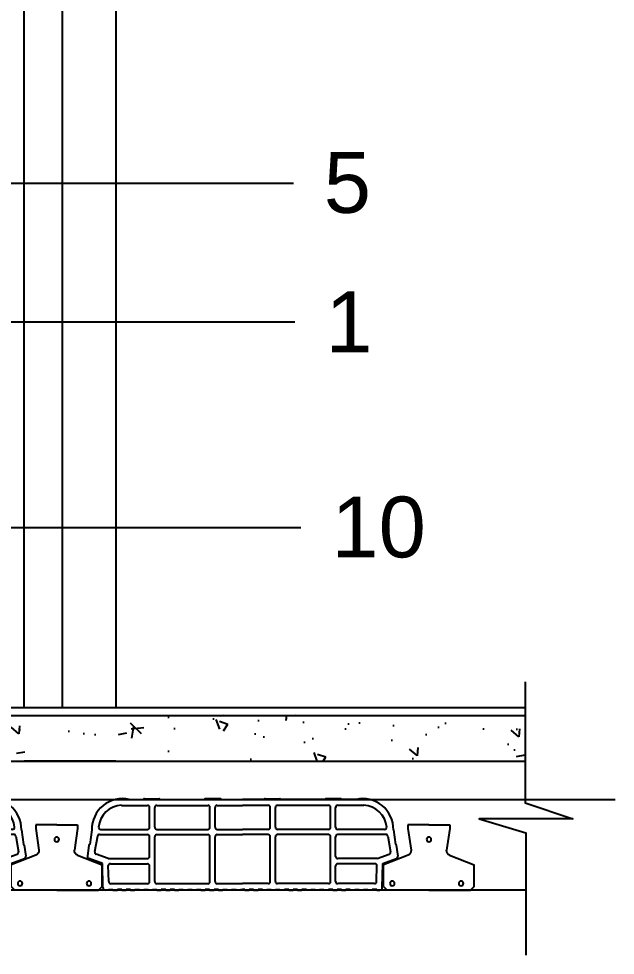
# Model space of a CAD drawing. Header units: metres. Extents: x 198 to 412, y -54 to 17.
# Drawn here: x 262.177 to 262.961, y 5.339 to 6.571 of the extents above; entities that cross this region are included whole.
import ezdxf
from ezdxf import colors
from ezdxf.entities.mleader import LeaderData, LeaderLine
from ezdxf.math import Vec2, Vec3

# ---------------------------------------------------------------- set-up
doc = ezdxf.new("R2010")
doc.units = ezdxf.units.M
doc.header["$LTSCALE"] = 10
for name, color, linetype in [('02', 2, 'Continuous'), ('1_MUROS', 6, 'Continuous'), ('A-ABERTURAS', 2, 'Continuous'), ('A-MUROS', 6, 'Continuous'), ('A-PISOS', 1, 'Continuous'), ('A-TEXTOS', 2, 'Continuous'), ('Corte t', 2, 'Continuous'), ('HT-253', 253, 'Continuous'), ('Losa rap sapito', 251, 'Continuous'), ('piso', 1, 'Continuous')]:
    doc.layers.add(name, color=color, linetype=linetype)
doc.styles.add('ARIAL', font='arial.ttf')

# ---------------------------------------------------------------- blocks, each defined once
blk = doc.blocks.new('Losa rap zapito')
at = {"layer": 'Losa rap sapito'}
for p, q in [((283.7813, -291.7641), (283.8003, -291.7641)), ((283.8012, -291.7632), (283.8205, -291.7632)), ((283.8215, -291.7641), (283.8806, -291.7641)), ((283.9008, -291.7632), (283.8815, -291.7632)), ((283.9018, -291.7641), (283.9304, -291.7641)), ((283.959, -291.7641), (283.9304, -291.7641)), ((283.9599, -291.7632), (283.9792, -291.7632)), ((284.0393, -291.7641), (283.9802, -291.7641)), ((284.0595, -291.7632), (284.0402, -291.7632)), ((284.0795, -291.7641), (284.0605, -291.7641)), ((283.7711, -291.7719), (283.8051, -291.7719)), ((283.808, -291.8006), (283.808, -291.7747)), ((283.8147, -291.8006), (283.8147, -291.7747)), ((283.8176, -291.7719), (283.8844, -291.7719)), ((283.8873, -291.8006), (283.8873, -291.7747)), ((283.8941, -291.8006), (283.8941, -291.7747)), ((283.897, -291.7719), (283.9304, -291.7719)), ((283.9638, -291.7719), (283.9304, -291.7719)), ((283.9667, -291.8006), (283.9667, -291.7747)), ((283.9734, -291.8006), (283.9734, -291.7747)), ((284.0431, -291.7719), (283.9763, -291.7719)), ((284.046, -291.8006), (284.046, -291.7747)), ((284.0527, -291.8006), (284.0527, -291.7747)), ((284.0896, -291.7719), (284.0556, -291.7719)), ((283.732, -291.8042), (283.7293, -291.8235)), ((283.7437, -291.8035), (283.8051, -291.8035)), ((283.8176, -291.8035), (283.8844, -291.8035)), ((283.897, -291.8035), (283.9304, -291.8035)), ((283.9638, -291.8035), (283.9304, -291.8035)), ((284.0431, -291.8035), (283.9763, -291.8035)), ((284.117, -291.8035), (284.0556, -291.8035)), ((284.1287, -291.8042), (284.1314, -291.8235)), ((283.7394, -291.8124), (283.7357, -291.8329)), ((283.7422, -291.8103), (283.8051, -291.8103)), ((283.7534, -291.8103), (283.8051, -291.8103)), ((283.808, -291.8391), (283.808, -291.8132)), ((283.8147, -291.8721), (283.8147, -291.8132)), ((283.8176, -291.8103), (283.8844, -291.8103)), ((283.8873, -291.8721), (283.8873, -291.8132)), ((283.8941, -291.8721), (283.8941, -291.8132)), ((283.897, -291.8103), (283.9304, -291.8103)), ((283.9638, -291.8103), (283.9304, -291.8103)), ((283.9667, -291.8721), (283.9667, -291.8132)), ((283.9734, -291.8721), (283.9734, -291.8132)), ((284.0431, -291.8103), (283.9763, -291.8103)), ((284.046, -291.8721), (284.046, -291.8132)), ((284.0527, -291.8391), (284.0527, -291.8132)), ((284.1186, -291.8103), (284.0556, -291.8103)), ((284.1073, -291.8103), (284.0556, -291.8103)), ((284.1214, -291.8124), (284.125, -291.8329)), ((283.7282, -291.8243), (283.7262, -291.8386)), ((284.1325, -291.8243), (284.1346, -291.8386)), ((283.7459, -291.8484), (283.728, -291.8417)), ((283.7534, -291.842), (283.7376, -291.836)), ((283.7534, -291.842), (283.8051, -291.842)), ((284.1073, -291.842), (284.0556, -291.842)), ((284.1073, -291.842), (284.1232, -291.836)), ((284.1149, -291.8484), (284.1327, -291.8417)), ((283.7466, -291.8799), (283.7459, -291.8484)), ((283.7542, -291.8721), (283.7536, -291.851)), ((283.7565, -291.8487), (283.8051, -291.8487)), ((283.808, -291.8721), (283.808, -291.8516)), ((284.0527, -291.8721), (284.0527, -291.8516)), ((284.1043, -291.8487), (284.0556, -291.8487)), ((284.1066, -291.8721), (284.1071, -291.851)), ((284.1141, -291.8799), (284.1149, -291.8484)), ((283.7571, -291.8749), (283.8051, -291.8749)), ((283.8176, -291.8749), (283.8844, -291.8749)), ((283.897, -291.8749), (283.9304, -291.8749)), ((283.9638, -291.8749), (283.9304, -291.8749)), ((284.0431, -291.8749), (283.9763, -291.8749)), ((284.1037, -291.8749), (284.0556, -291.8749)), ((283.7541, -291.8836), (283.7504, -291.8836)), ((283.7541, -291.8836), (283.7516, -291.8836)), ((283.7541, -291.8836), (283.7516, -291.8836)), ((283.7541, -291.8836), (283.7541, -291.8827)), ((283.7541, -291.8827), (283.7598, -291.8827)), ((283.7598, -291.8836), (283.7598, -291.8827)), ((283.7598, -291.8836), (283.7656, -291.8836)), ((283.7714, -291.8827), (283.7656, -291.8827)), ((283.7656, -291.8836), (283.7656, -291.8827)), ((283.7714, -291.8836), (283.7714, -291.8827)), ((283.7714, -291.8836), (283.7772, -291.8836)), ((283.7772, -291.8836), (283.7772, -291.8827)), ((283.783, -291.8827), (283.7772, -291.8827)), ((283.783, -291.8836), (283.783, -291.8827)), ((283.783, -291.8836), (283.7887, -291.8836)), ((283.7887, -291.8836), (283.7887, -291.8827)), ((283.7887, -291.8827), (283.7945, -291.8827)), ((283.7945, -291.8836), (283.7945, -291.8827)), ((283.8003, -291.8836), (283.7945, -291.8836)), ((283.8003, -291.8827), (283.8061, -291.8827)), ((283.8003, -291.8836), (283.8003, -291.8827)), ((283.8061, -291.8836), (283.8061, -291.8827)), ((283.8119, -291.8836), (283.8061, -291.8836)), ((283.8119, -291.8827), (283.8176, -291.8827)), ((283.8119, -291.8836), (283.8119, -291.8827)), ((283.8119, -291.8827), (283.8176, -291.8827)), ((283.8176, -291.8836), (283.8176, -291.8827)), ((283.8176, -291.8836), (283.8234, -291.8836)), ((283.8292, -291.8827), (283.8234, -291.8827)), ((283.8234, -291.8836), (283.8234, -291.8827)), ((283.8292, -291.8836), (283.8292, -291.8827)), ((283.8292, -291.8836), (283.835, -291.8836)), ((283.835, -291.8836), (283.835, -291.8827)), ((283.8408, -291.8827), (283.835, -291.8827)), ((283.8408, -291.8836), (283.8408, -291.8827)), ((283.8408, -291.8836), (283.8465, -291.8836)), ((283.8465, -291.8836), (283.8465, -291.8827)), ((283.8465, -291.8827), (283.8523, -291.8827)), ((283.8523, -291.8836), (283.8523, -291.8827)), ((283.8581, -291.8836), (283.8523, -291.8836)), ((283.8581, -291.8827), (283.8639, -291.8827)), ((283.8581, -291.8836), (283.8581, -291.8827)), ((283.8639, -291.8836), (283.8639, -291.8827)), ((283.8697, -291.8836), (283.8639, -291.8836)), ((283.8697, -291.8827), (283.8755, -291.8827)), ((283.8697, -291.8836), (283.8697, -291.8827)), ((283.8697, -291.8827), (283.8755, -291.8827)), ((283.8755, -291.8836), (283.8755, -291.8827)), ((283.8755, -291.8836), (283.8812, -291.8836)), ((283.887, -291.8827), (283.8812, -291.8827)), ((283.8812, -291.8836), (283.8812, -291.8827)), ((283.887, -291.8836), (283.887, -291.8827)), ((283.887, -291.8836), (283.8928, -291.8836)), ((283.8928, -291.8836), (283.8928, -291.8827)), ((283.8986, -291.8827), (283.8928, -291.8827)), ((283.8986, -291.8836), (283.8986, -291.8827)), ((283.8986, -291.8836), (283.9044, -291.8836)), ((283.9044, -291.8836), (283.9044, -291.8827)), ((283.9044, -291.8827), (283.9101, -291.8827)), ((283.9101, -291.8836), (283.9101, -291.8827)), ((283.9159, -291.8836), (283.9101, -291.8836)), ((283.9159, -291.8827), (283.9217, -291.8827)), ((283.9159, -291.8836), (283.9159, -291.8827)), ((283.9217, -291.8836), (283.9217, -291.8827)), ((283.9275, -291.8836), (283.9217, -291.8836)), ((283.9275, -291.8836), (283.9275, -291.8827)), ((283.9275, -291.8827), (283.9304, -291.8827)), ((283.9333, -291.8827), (283.9304, -291.8827)), ((283.9333, -291.8836), (283.9333, -291.8827)), ((283.9333, -291.8836), (283.939, -291.8836)), ((283.9448, -291.8827), (283.939, -291.8827)), ((283.939, -291.8836), (283.939, -291.8827)), ((283.9448, -291.8836), (283.9448, -291.8827)), ((283.9448, -291.8836), (283.9506, -291.8836)), ((283.9506, -291.8836), (283.9506, -291.8827)), ((283.9564, -291.8827), (283.9506, -291.8827)), ((283.9564, -291.8836), (283.9564, -291.8827)), ((283.9622, -291.8836), (283.9564, -291.8836)), ((283.9622, -291.8836), (283.9622, -291.8827)), ((283.9622, -291.8827), (283.9679, -291.8827)), ((283.9679, -291.8836), (283.9679, -291.8827)), ((283.9737, -291.8836), (283.9679, -291.8836)), ((283.9737, -291.8827), (283.9795, -291.8827)), ((283.9737, -291.8836), (283.9737, -291.8827)), ((283.9795, -291.8836), (283.9795, -291.8827)), ((283.9853, -291.8836), (283.9795, -291.8836)), ((283.9911, -291.8827), (283.9853, -291.8827)), ((283.9853, -291.8836), (283.9853, -291.8827)), ((283.9911, -291.8827), (283.9853, -291.8827)), ((283.9911, -291.8836), (283.9911, -291.8827)), ((283.9911, -291.8836), (283.9968, -291.8836)), ((284.0026, -291.8827), (283.9968, -291.8827)), ((283.9968, -291.8836), (283.9968, -291.8827)), ((284.0026, -291.8836), (284.0026, -291.8827)), ((284.0026, -291.8836), (284.0084, -291.8836)), ((284.0084, -291.8836), (284.0084, -291.8827)), ((284.0142, -291.8827), (284.0084, -291.8827)), ((284.0142, -291.8836), (284.0142, -291.8827)), ((284.02, -291.8836), (284.0142, -291.8836)), ((284.02, -291.8836), (284.02, -291.8827)), ((284.02, -291.8827), (284.0258, -291.8827)), ((284.0258, -291.8836), (284.0258, -291.8827)), ((284.0315, -291.8836), (284.0258, -291.8836)), ((284.0315, -291.8827), (284.0373, -291.8827)), ((284.0315, -291.8836), (284.0315, -291.8827)), ((284.0373, -291.8836), (284.0373, -291.8827)), ((284.0431, -291.8836), (284.0373, -291.8836)), ((284.0489, -291.8827), (284.0431, -291.8827)), ((284.0431, -291.8836), (284.0431, -291.8827)), ((284.0489, -291.8827), (284.0431, -291.8827)), ((284.0489, -291.8836), (284.0489, -291.8827)), ((284.0489, -291.8836), (284.0547, -291.8836)), ((284.0604, -291.8827), (284.0547, -291.8827)), ((284.0547, -291.8836), (284.0547, -291.8827)), ((284.0604, -291.8836), (284.0604, -291.8827)), ((284.0604, -291.8836), (284.0662, -291.8836)), ((284.0662, -291.8836), (284.0662, -291.8827)), ((284.072, -291.8827), (284.0662, -291.8827)), ((284.072, -291.8836), (284.072, -291.8827)), ((284.0778, -291.8836), (284.072, -291.8836)), ((284.0778, -291.8836), (284.0778, -291.8827)), ((284.0778, -291.8827), (284.0836, -291.8827)), ((284.0836, -291.8836), (284.0836, -291.8827)), ((284.0893, -291.8836), (284.0836, -291.8836)), ((284.0893, -291.8827), (284.0951, -291.8827)), ((284.0893, -291.8836), (284.0893, -291.8827)), ((284.0951, -291.8836), (284.0951, -291.8827)), ((284.1009, -291.8836), (284.0951, -291.8836)), ((284.1009, -291.8836), (284.1009, -291.8827)), ((284.1067, -291.8827), (284.1009, -291.8827)), ((284.1067, -291.8836), (284.1067, -291.8827)), ((284.1067, -291.8836), (284.1092, -291.8836)), ((284.1067, -291.8836), (284.1092, -291.8836)), ((284.1067, -291.8836), (284.1103, -291.8836))]:
    blk.add_line(p, q, dxfattribs=at)
for centre, radius, start, end in [((283.7724, -291.8035), 0.0404, 77.2971, 181.0135), ((283.8012, -291.7641), 0.000963, 90, 180), ((283.8205, -291.7641), 0.000963, 0, 90), ((283.8815, -291.7641), 0.000963, 90, 180), ((283.9008, -291.7641), 0.000963, 0, 90), ((283.9599, -291.7641), 0.000963, 90, 180), ((283.9792, -291.7641), 0.000963, 0, 90), ((284.0402, -291.7641), 0.000963, 90, 180), ((284.0595, -291.7641), 0.000963, 0, 90), ((284.0883, -291.8035), 0.0404, 358.9865, 102.7029), ((283.7724, -291.8035), 0.0317, 92.259, 174.7894), ((283.8051, -291.7747), 0.00289, 0, 90), ((283.8176, -291.7747), 0.00289, 90, 180), ((283.8844, -291.7747), 0.00289, 0, 90), ((283.897, -291.7747), 0.00289, 90, 180), ((283.9638, -291.7747), 0.00289, 0, 90), ((283.9763, -291.7747), 0.00289, 90, 180), ((284.0431, -291.7747), 0.00289, 0, 90), ((284.0556, -291.7747), 0.00289, 90, 180), ((284.0883, -291.8035), 0.0317, 5.2106, 87.741), ((283.7437, -291.8006), 0.00289, 180.2316, 270), ((283.8051, -291.8006), 0.00289, 270, 0), ((283.8176, -291.8006), 0.00289, 180, 270), ((283.8844, -291.8006), 0.00289, 270, 0), ((283.897, -291.8006), 0.00289, 180, 270), ((283.9638, -291.8006), 0.00289, 270, 0), ((283.9763, -291.8006), 0.00289, 180, 270), ((284.0431, -291.8006), 0.00289, 270, 0), ((284.0556, -291.8006), 0.00289, 180, 270), ((284.117, -291.8006), 0.00289, 270, 359.7684), ((283.7422, -291.8132), 0.00289, 90, 165.2593), ((283.8051, -291.8132), 0.00289, 0, 90), ((283.8176, -291.8132), 0.00289, 90, 180), ((283.8844, -291.8132), 0.00289, 0, 90), ((283.897, -291.8132), 0.00289, 90, 180), ((283.9638, -291.8132), 0.00289, 0, 90), ((283.9763, -291.8132), 0.00289, 90, 180), ((284.0431, -291.8132), 0.00289, 0, 90), ((284.0556, -291.8132), 0.00289, 90, 180), ((284.1186, -291.8132), 0.00289, 14.7407, 90), ((283.7292, -291.8244), 0.000963, 81.8699, 171.8699), ((283.7386, -291.8333), 0.00289, 171.8699, 249.444), ((284.1222, -291.8333), 0.00289, 290.556, 8.1301), ((284.1316, -291.8244), 0.000963, 8.1301, 98.1301), ((283.729, -291.839), 0.00289, 171.8699, 249.444), ((283.8051, -291.8391), 0.00289, 270, 0), ((284.0556, -291.8391), 0.00289, 180, 270), ((284.1317, -291.839), 0.00289, 290.556, 8.1301), ((283.7565, -291.8516), 0.00289, 90, 168.5947), ((283.8051, -291.8516), 0.00289, 0, 90), ((284.0556, -291.8516), 0.00289, 90, 180), ((284.1043, -291.8516), 0.00289, 11.4053, 90), ((283.7505, -291.8797), 0.0039, 182.4799, 268.1248), ((283.7571, -291.8721), 0.00289, 180, 271.41), ((283.8051, -291.8721), 0.00289, 270, 0), ((283.8176, -291.8721), 0.00289, 180, 270), ((283.8844, -291.8721), 0.00289, 270, 0), ((283.897, -291.8721), 0.00289, 180, 270), ((283.9638, -291.8721), 0.00289, 270, 0), ((283.9763, -291.8721), 0.00289, 180, 270), ((284.0431, -291.8721), 0.00289, 270, 0), ((284.0556, -291.8721), 0.00289, 180, 270), ((284.1037, -291.8721), 0.00289, 268.59, 0), ((284.1102, -291.8797), 0.0039, 271.8752, 357.5201)]:
    blk.add_arc(centre, radius, start, end, dxfattribs=at)
blk = doc.blocks.new('VIGUETA NUEVA')
at = {"layer": '02'}
for p, q in [((852.3054, 1549.6661), (852.2767, 1549.6661)), ((852.2767, 1549.6661), (852.2767, 1549.6611)), ((852.2767, 1549.6611), (852.2809, 1549.6312)), ((852.3054, 1549.6661), (852.3342, 1549.6661)), ((852.3342, 1549.6611), (852.3299, 1549.6312)), ((852.3342, 1549.6661), (852.3342, 1549.6611)), ((852.2769, 1549.6243), (852.2429, 1549.6111)), ((852.3339, 1549.6243), (852.3679, 1549.6111)), ((852.2429, 1549.5811), (852.2429, 1549.6111)), ((852.3679, 1549.5811), (852.3679, 1549.6111)), ((852.2429, 1549.5811), (852.2479, 1549.5761)), ((852.3054, 1549.5761), (852.2479, 1549.5761)), ((852.3054, 1549.5761), (852.3629, 1549.5761)), ((852.3679, 1549.5811), (852.3629, 1549.5761))]:
    blk.add_line(p, q, dxfattribs=at)
for centre, start, end in [((852.2739, 1549.6307), 294.8533, 4.4381), ((852.3369, 1549.6307), 175.5619, 245.1467)]:
    blk.add_arc(centre, 0.00704, start, end, dxfattribs=at)
blk = doc.blocks.new('VIGUETA NUEVA1')
at = {"layer": 'piso'}
for centre in [(0, -0.02), (-0.0444, -0.0805), (0.0504, -0.0805)]:
    blk.add_circle(centre, 0.00324, dxfattribs=at)
at = {"layer": '1_MUROS'}
blk.add_blockref('VIGUETA NUEVA', (-852.3054, -1549.6661), dxfattribs=at)

msp = doc.modelspace()

# ---------------------------------------------------------------- hatches: boundary and pattern name
at = {"layer": 'HT-253'}
h = msp.add_hatch(dxfattribs=at)
h.set_pattern_fill('AR-CONC', color=256, scale=0.0007, angle=90)
h.set_pattern_definition([(140, (-281.47872, -11765.60237), (0.0111573599, 0.1275292683), [0.013335, -0.146685]), (85, (-281.47872, -11765.60237), (-0.1337397917, -0.024670395), [0.010668, -0.1173484089]), (190.4514447, (-281.47779, -11765.59174), (-0.1225824263, 0.102858873), [0.0113330062, -0.1246631712]), (136.1842, (-281.51428, -11765.60237), (0.0294296296, 0.1897553286), [0.0200025, -0.2200275]), (186.6355576, (-281.51182, -11765.58655), (-0.1731982872, 0.1661828938), [0.0169995162, -0.1869949257]), (81.1841512, (-281.51428, -11765.60237), (-0.1731982872, 0.166182894), [0.016001977, -0.1760218123]), (111, (-281.50539, -11765.58459), (0.0715856387, 0.1061300739), [0.013335, -0.146685]), (56, (-281.50539, -11765.58459), (-0.1289315763, 0.0432614198), [0.010668, -0.117348]), (161.451445, (-281.49942, -11765.57574), (-0.0573459382, 0.1493914935), [0.0113330062, -0.1246629563]), (127.5, (-281.478717, -11765.602366), (-0.05918852721, 0.00216202228), [0, -0.1159256, 0, -0.119126, 0, -0.1177925]), (97.5, (-281.47872, -11765.602366), (-0.07012640237, 0.04677376376), [0, -0.0679196, 0, -0.1132586, 0, -0.0448945]), (57.5, (-281.478717, -11765.642016), (0.0040101208, 0.09491341662), [0, -0.04445, 0, -0.138684, 0, -0.184023]), (47.5, (-281.47872, -11765.659796), (-0.0177985437, 0.10369042697), [0, -0.057785, 0, -0.0921004, 0, -0.130683])])
h.paths.add_polyline_path([(262.8431, 5.6546), (260.8378, 5.6546), (260.8378, 5.6346), (260.8378, 5.6246), (260.0228, 5.6246), (260.0228, 5.5946), (261.3442, 5.5946), (261.5442, 5.5946), (262.8431, 5.5946)])

# ---------------------------------------------------------------- linework, layer by layer
at = {"color": 2}
msp.add_line((262.8431, 5.6646), (260.8228, 5.6646), dxfattribs=at)
at = {"color": 5}
for p, q in [((261.5442, 5.5946), (262.8436, 5.5946)), ((262.8436, 5.4246), (259.6842, 5.4246))]:
    msp.add_line(p, q, dxfattribs=at)
at = {"layer": '02'}
msp.add_line((259.6555, 5.544), (262.9614, 5.544), dxfattribs=at)
at = {"layer": '02', "color": 3, "elevation": 0}
msp.add_lwpolyline([(262.8431, 5.6987), (262.8431, 5.5394), (262.9055, 5.5186), (262.7823, 5.5186), (262.8436, 5.5001), (262.8436, 5.339)], dxfattribs=at)
at = {"layer": 'A-ABERTURAS'}
for p, q in [((262.3044, 8.9946), (262.3044, 5.6646)), ((262.1841, 5.6646), (262.1841, 7.7646)), ((262.2341, 7.7646), (262.2341, 5.6646))]:
    msp.add_line(p, q, dxfattribs=at)
at = {"layer": 'A-MUROS'}
for p in [(262.3044, 5.5946), (262.1841, 5.5946)]:
    msp.add_line(p, (262.1841, 5.5946), dxfattribs=at)
at = {"layer": 'A-PISOS'}
msp.add_lwpolyline([(260.0228, 5.6346), (260.8228, 5.6346), (260.8228, 5.6546), (262.8431, 5.6546)], dxfattribs=at)

# ---------------------------------------------------------------- block references
at = {"layer": 'A-MUROS'}
for p in [(-21.9485, 297.3082), (-21.4591, 297.3082)]:
    msp.add_blockref('Losa rap zapito', p, dxfattribs=at)
at = {"layer": 'Corte t', "xscale": -0.9559179682510148, "yscale": 0.9559179682510148, "zscale": 0.9559179682510148}
for p in [(262.2267, 5.5106), (262.7162, 5.5106)]:
    msp.add_blockref('VIGUETA NUEVA1', p, dxfattribs=at)

# ---------------------------------------------------------------- leaders
at = {"layer": 'A-TEXTOS'}
ml = msp.add_multileader_mtext('Standard', dxfattribs=at)
ml.set_content('2', color=256, style='ARIAL')
ml.set_leader_properties(color=1)
ml.build(insert=Vec2(0, 0))
ml.multileader.update_dxf_attribs({"has_text_frame": 1, "dogleg_length": 41.7645, "arrow_head_size": 0.08, "scale": 0.02})
ctx = ml.context
ctx.base_point, ctx.scale, ctx.char_height, ctx.arrow_head_size, ctx.landing_gap_size, ctx.plane_origin = Vec3(262.5405, 6.8467, 0), 0.02, 0.08, 0.08, 0.04, Vec3(260.9718, 6.8667, 0)
notes = []
notes.append((ctx, [(0, (1, 1, 0), (261.7269, 6.8467, 0), (1, 0), 0.8135, [(0, [(261.7148, 6.5346, 0)], 0, [])])]))
ctx.mtext.insert, ctx.mtext.flow_direction = Vec3(262.5805, 6.8867, 0), 5
ml = msp.add_multileader_mtext('Standard', dxfattribs=at)
ml.set_content('5', color=256, style='ARIAL')
ml.set_leader_properties(color=1)
ml.build(insert=Vec2(0, 0))
ml.multileader.update_dxf_attribs({"has_text_frame": 1, "arrow_head_size": 0.08, "scale": 0.02})
ctx = ml.context
ctx.base_point, ctx.scale, ctx.char_height, ctx.arrow_head_size, ctx.landing_gap_size, ctx.plane_origin = Vec3(262.538, 6.3552), 0.02, 0.08, 0.08, 0.04, Vec3(259.801, 6.3552)
notes.append((ctx, [(0, (1, 1, 0), (262.378, 6.3552), (1, 0), 0.16, [(0, [(261.7197, 6.3552)], 0, [])])]))
ctx.mtext.insert, ctx.mtext.flow_direction = Vec3(262.578, 6.3959), 5
ml = msp.add_multileader_mtext('Standard', dxfattribs=at)
ml.set_content('1', color=256, style='ARIAL')
ml.set_leader_properties(color=1)
ml.build(insert=Vec2(0, 0))
ml.multileader.update_dxf_attribs({"has_text_frame": 1, "arrow_head_size": 0.08, "scale": 0.02})
ctx = ml.context
ctx.base_point, ctx.scale, ctx.char_height, ctx.arrow_head_size, ctx.landing_gap_size, ctx.plane_origin = Vec3(262.5401, 6.1725), 0.02, 0.08, 0.08, 0.04, Vec3(259.8031, 6.1725)
notes.append((ctx, [(0, (1, 1, 0), (262.3801, 6.1725), (1, 0), 0.16, [(0, [(261.2013, 6.1725)], 0, [])])]))
ctx.mtext.insert, ctx.mtext.flow_direction = Vec3(262.5801, 6.2125), 5
ml = msp.add_multileader_mtext('Standard', dxfattribs=at)
ml.set_content('10', color=256, style='ARIAL')
ml.set_leader_properties(color=1)
ml.build(insert=Vec2(0, 0))
ml.multileader.update_dxf_attribs({"has_text_frame": 1, "dogleg_length": 41.7645, "arrow_head_size": 0.08, "scale": 0.02})
ctx = ml.context
ctx.base_point, ctx.scale, ctx.char_height, ctx.arrow_head_size, ctx.landing_gap_size, ctx.plane_origin = Vec3(262.548, 5.9019, 0), 0.02, 0.08, 0.08, 0.04, Vec3(260.8831, 5.9219, 0)
notes.append((ctx, [(0, (1, 1, 0), (261.6382, 5.9019, 0), (1, 0), 0.9098, [(0, [(261.6261, 5.6646, 0)], 0, [])])]))
ctx.mtext.insert, ctx.mtext.flow_direction = Vec3(262.588, 5.9426, 0), 5
for ctx, leaders in notes:
    for number, flags, end, landing, length, lines in leaders:
        leader = LeaderData()
        leader.index, (leader.has_last_leader_line, leader.has_dogleg_vector, leader.attachment_direction) = number, flags
        leader.last_leader_point, leader.dogleg_vector, leader.dogleg_length = Vec3(end), Vec3(landing), length
        for number, points, colour, breaks in lines:
            line = LeaderLine()
            line.index, line.vertices, line.color, line.breaks = number, Vec3.list(points), colors.encode_raw_color(colour), breaks
            leader.lines.append(line)
        ctx.leaders.append(leader)

doc.saveas('drawing.dxf')
